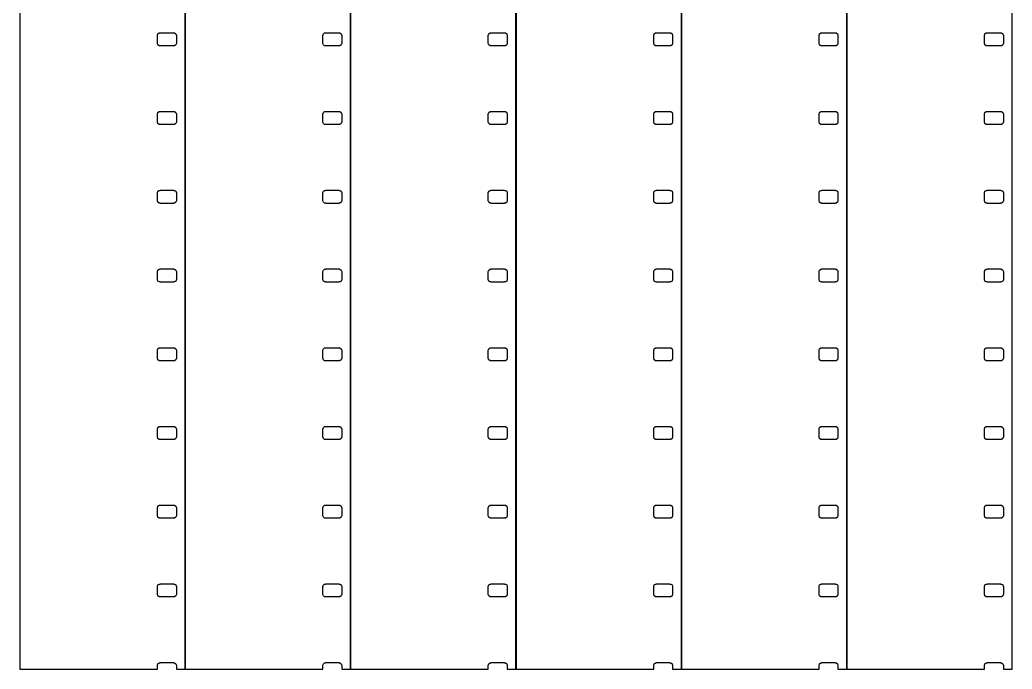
# Model space of a CAD drawing. Header units: metres. Extents: x -8 to 184, y -125 to 125.
# Drawn here: x -8 to 88, y -125.5 to -62.6 of the extents above; entities that cross this region are included whole.
import ezdxf

# ---------------------------------------------------------------- set-up
doc = ezdxf.new("R2010")
doc.units = ezdxf.units.M

msp = doc.modelspace()

# ---------------------------------------------------------------- linework, layer by layer
for p, q in [((-8, 125.482), (-8, -125.482)), ((8, -125.482), (8, 125.482)), ((8.00999, 125.482), (8.00999, -125.482)), ((24.01, -125.482), (24.01, 125.482)), ((24.02, 125.482), (24.02, -125.482)), ((40.02, -125.482), (40.02, 125.482)), ((40.03, 125.482), (40.03, -125.482)), ((56.03, -125.482), (56.03, 125.482)), ((56.04, 125.482), (56.04, -125.482)), ((72.04, -125.482), (72.04, 125.482)), ((72.05, 125.482), (72.05, -125.482)), ((88.05, -125.482), (88.05, 125.482)), ((5.321, -64.1375), (5.36874, -63.9906)), ((5.321, -64.9075), (5.321, -64.1375)), ((5.36874, -63.9906), (5.49374, -63.8997)), ((5.49374, -63.8997), (5.571, -63.8997)), ((5.571, -63.8997), (5.571, -63.8875)), ((5.571, -63.8875), (6.89999, -63.8875)), ((6.89999, -63.8875), (6.89999, -63.8997)), ((6.89999, -63.8997), (6.97725, -63.8997)), ((6.97725, -63.8997), (7.10225, -63.9906)), ((7.10225, -63.9906), (7.14999, -64.1375)), ((7.14999, -64.1375), (7.14999, -64.9075)), ((21.331, -64.1375), (21.3787, -63.9906)), ((21.331, -64.9075), (21.331, -64.1375)), ((21.3787, -63.9906), (21.5037, -63.8997)), ((21.5037, -63.8997), (21.581, -63.8997)), ((21.581, -63.8997), (21.581, -63.8875)), ((21.581, -63.8875), (22.91, -63.8875)), ((22.91, -63.8875), (22.91, -63.8997)), ((22.91, -63.8997), (22.9872, -63.8997)), ((22.9872, -63.8997), (23.1122, -63.9906)), ((23.1122, -63.9906), (23.16, -64.1375)), ((23.16, -64.1375), (23.16, -64.9075)), ((37.341, -64.1375), (37.3887, -63.9906)), ((37.341, -64.9075), (37.341, -64.1375)), ((37.3887, -63.9906), (37.5137, -63.8997)), ((37.5137, -63.8997), (37.591, -63.8997)), ((37.591, -63.8997), (37.591, -63.8875)), ((37.591, -63.8875), (38.92, -63.8875)), ((38.92, -63.8875), (38.92, -63.8997)), ((38.92, -63.8997), (38.9973, -63.8997)), ((38.9973, -63.8997), (39.1223, -63.9906)), ((39.1223, -63.9906), (39.17, -64.1375)), ((39.17, -64.1375), (39.17, -64.9075)), ((53.351, -64.1375), (53.3987, -63.9906)), ((53.351, -64.9075), (53.351, -64.1375)), ((53.3987, -63.9906), (53.5237, -63.8997)), ((53.5237, -63.8997), (53.601, -63.8997)), ((53.601, -63.8997), (53.601, -63.8875)), ((53.601, -63.8875), (54.93, -63.8875)), ((54.93, -63.8875), (54.93, -63.8997)), ((54.93, -63.8997), (55.0072, -63.8997)), ((55.0072, -63.8997), (55.1322, -63.9906)), ((55.1322, -63.9906), (55.18, -64.1375)), ((55.18, -64.1375), (55.18, -64.9075)), ((69.361, -64.1375), (69.4087, -63.9906)), ((69.361, -64.9075), (69.361, -64.1375)), ((69.4087, -63.9906), (69.5337, -63.8997)), ((69.5337, -63.8997), (69.611, -63.8997)), ((69.611, -63.8997), (69.611, -63.8875)), ((69.611, -63.8875), (70.94, -63.8875)), ((70.94, -63.8875), (70.94, -63.8997)), ((70.94, -63.8997), (71.0172, -63.8997)), ((71.0172, -63.8997), (71.1422, -63.9906)), ((71.1422, -63.9906), (71.19, -64.1375)), ((71.19, -64.1375), (71.19, -64.9075)), ((85.371, -64.1375), (85.4187, -63.9906)), ((85.371, -64.9075), (85.371, -64.1375)), ((85.4187, -63.9906), (85.5437, -63.8997)), ((85.5437, -63.8997), (85.621, -63.8997)), ((85.621, -63.8997), (85.621, -63.8875)), ((85.621, -63.8875), (86.95, -63.8875)), ((86.95, -63.8875), (86.95, -63.8997)), ((86.95, -63.8997), (87.0273, -63.8997)), ((87.0273, -63.8997), (87.1523, -63.9906)), ((87.1523, -63.9906), (87.2, -64.1375)), ((87.2, -64.1375), (87.2, -64.9075)), ((5.36874, -65.0544), (5.321, -64.9075)), ((5.49374, -65.1453), (5.36874, -65.0544)), ((5.571, -65.1453), (5.49374, -65.1453)), ((5.571, -65.1575), (5.571, -65.1453)), ((6.89999, -65.1575), (5.571, -65.1575)), ((6.97725, -65.1453), (6.89999, -65.1453)), ((6.89999, -65.1453), (6.89999, -65.1575)), ((7.10225, -65.0544), (6.97725, -65.1453)), ((7.14999, -64.9075), (7.10225, -65.0544)), ((21.3787, -65.0544), (21.331, -64.9075)), ((21.5037, -65.1453), (21.3787, -65.0544)), ((21.581, -65.1453), (21.5037, -65.1453)), ((21.581, -65.1575), (21.581, -65.1453)), ((22.91, -65.1575), (21.581, -65.1575)), ((22.9872, -65.1453), (22.91, -65.1453)), ((22.91, -65.1453), (22.91, -65.1575)), ((23.1122, -65.0544), (22.9872, -65.1453)), ((23.16, -64.9075), (23.1122, -65.0544)), ((37.3887, -65.0544), (37.341, -64.9075)), ((37.5137, -65.1453), (37.3887, -65.0544)), ((37.591, -65.1453), (37.5137, -65.1453)), ((37.591, -65.1575), (37.591, -65.1453)), ((38.92, -65.1575), (37.591, -65.1575)), ((38.9973, -65.1453), (38.92, -65.1453)), ((38.92, -65.1453), (38.92, -65.1575)), ((39.1223, -65.0544), (38.9973, -65.1453)), ((39.17, -64.9075), (39.1223, -65.0544)), ((53.3987, -65.0544), (53.351, -64.9075)), ((53.5237, -65.1453), (53.3987, -65.0544)), ((53.601, -65.1453), (53.5237, -65.1453)), ((53.601, -65.1575), (53.601, -65.1453)), ((54.93, -65.1575), (53.601, -65.1575)), ((55.0072, -65.1453), (54.93, -65.1453)), ((54.93, -65.1453), (54.93, -65.1575)), ((55.1322, -65.0544), (55.0072, -65.1453)), ((55.18, -64.9075), (55.1322, -65.0544)), ((69.4087, -65.0544), (69.361, -64.9075)), ((69.5337, -65.1453), (69.4087, -65.0544)), ((69.611, -65.1453), (69.5337, -65.1453)), ((69.611, -65.1575), (69.611, -65.1453)), ((70.94, -65.1575), (69.611, -65.1575)), ((71.0172, -65.1453), (70.94, -65.1453)), ((70.94, -65.1453), (70.94, -65.1575)), ((71.1422, -65.0544), (71.0172, -65.1453)), ((71.19, -64.9075), (71.1422, -65.0544)), ((85.4187, -65.0544), (85.371, -64.9075)), ((85.5437, -65.1453), (85.4187, -65.0544)), ((85.621, -65.1453), (85.5437, -65.1453)), ((85.621, -65.1575), (85.621, -65.1453)), ((86.95, -65.1575), (85.621, -65.1575)), ((87.0273, -65.1453), (86.95, -65.1453)), ((86.95, -65.1453), (86.95, -65.1575)), ((87.1523, -65.0544), (87.0273, -65.1453)), ((87.2, -64.9075), (87.1523, -65.0544)), ((5.321, -71.7575), (5.36874, -71.6105)), ((5.321, -72.5275), (5.321, -71.7575)), ((5.36874, -71.6105), (5.49374, -71.5197)), ((5.49374, -71.5197), (5.571, -71.5197)), ((5.571, -71.5197), (5.571, -71.5075)), ((5.571, -71.5075), (6.89999, -71.5075)), ((6.89999, -71.5075), (6.89999, -71.5197)), ((6.89999, -71.5197), (6.97725, -71.5197)), ((6.97725, -71.5197), (7.10225, -71.6105)), ((7.10225, -71.6105), (7.14999, -71.7575)), ((7.14999, -71.7575), (7.14999, -72.5275)), ((21.331, -71.7575), (21.3787, -71.6105)), ((21.331, -72.5275), (21.331, -71.7575)), ((21.3787, -71.6105), (21.5037, -71.5197)), ((21.5037, -71.5197), (21.581, -71.5197)), ((21.581, -71.5197), (21.581, -71.5075)), ((21.581, -71.5075), (22.91, -71.5075)), ((22.91, -71.5075), (22.91, -71.5197)), ((22.91, -71.5197), (22.9872, -71.5197)), ((22.9872, -71.5197), (23.1122, -71.6105)), ((23.1122, -71.6105), (23.16, -71.7575)), ((23.16, -71.7575), (23.16, -72.5275)), ((37.341, -71.7575), (37.3887, -71.6105)), ((37.341, -72.5275), (37.341, -71.7575)), ((37.3887, -71.6105), (37.5137, -71.5197)), ((37.5137, -71.5197), (37.591, -71.5197)), ((37.591, -71.5197), (37.591, -71.5075)), ((37.591, -71.5075), (38.92, -71.5075)), ((38.92, -71.5075), (38.92, -71.5197)), ((38.92, -71.5197), (38.9973, -71.5197)), ((38.9973, -71.5197), (39.1223, -71.6105)), ((39.1223, -71.6105), (39.17, -71.7575)), ((39.17, -71.7575), (39.17, -72.5275)), ((53.351, -71.7575), (53.3987, -71.6105)), ((53.351, -72.5275), (53.351, -71.7575)), ((53.3987, -71.6105), (53.5237, -71.5197)), ((53.5237, -71.5197), (53.601, -71.5197)), ((53.601, -71.5197), (53.601, -71.5075)), ((53.601, -71.5075), (54.93, -71.5075)), ((54.93, -71.5075), (54.93, -71.5197)), ((54.93, -71.5197), (55.0072, -71.5197)), ((55.0072, -71.5197), (55.1322, -71.6105)), ((55.1322, -71.6105), (55.18, -71.7575)), ((55.18, -71.7575), (55.18, -72.5275)), ((69.361, -71.7575), (69.4087, -71.6105)), ((69.361, -72.5275), (69.361, -71.7575)), ((69.4087, -71.6105), (69.5337, -71.5197)), ((69.5337, -71.5197), (69.611, -71.5197)), ((69.611, -71.5197), (69.611, -71.5075)), ((69.611, -71.5075), (70.94, -71.5075)), ((70.94, -71.5075), (70.94, -71.5197)), ((70.94, -71.5197), (71.0172, -71.5197)), ((71.0172, -71.5197), (71.1422, -71.6105)), ((71.1422, -71.6105), (71.19, -71.7575)), ((71.19, -71.7575), (71.19, -72.5275)), ((85.371, -71.7575), (85.4187, -71.6105)), ((85.371, -72.5275), (85.371, -71.7575)), ((85.4187, -71.6105), (85.5437, -71.5197)), ((85.5437, -71.5197), (85.621, -71.5197)), ((85.621, -71.5197), (85.621, -71.5075)), ((85.621, -71.5075), (86.95, -71.5075)), ((86.95, -71.5075), (86.95, -71.5197)), ((86.95, -71.5197), (87.0273, -71.5197)), ((87.0273, -71.5197), (87.1523, -71.6105)), ((87.1523, -71.6105), (87.2, -71.7575)), ((87.2, -71.7575), (87.2, -72.5275)), ((5.36874, -72.6744), (5.321, -72.5275)), ((5.49374, -72.7653), (5.36874, -72.6744)), ((5.571, -72.7653), (5.49374, -72.7653)), ((5.571, -72.7775), (5.571, -72.7653)), ((6.89999, -72.7775), (5.571, -72.7775)), ((6.97725, -72.7653), (6.89999, -72.7653)), ((6.89999, -72.7653), (6.89999, -72.7775)), ((7.10225, -72.6744), (6.97725, -72.7653)), ((7.14999, -72.5275), (7.10225, -72.6744)), ((21.3787, -72.6744), (21.331, -72.5275)), ((21.5037, -72.7653), (21.3787, -72.6744)), ((21.581, -72.7653), (21.5037, -72.7653)), ((21.581, -72.7775), (21.581, -72.7653)), ((22.91, -72.7775), (21.581, -72.7775)), ((22.9872, -72.7653), (22.91, -72.7653)), ((22.91, -72.7653), (22.91, -72.7775)), ((23.1122, -72.6744), (22.9872, -72.7653)), ((23.16, -72.5275), (23.1122, -72.6744)), ((37.3887, -72.6744), (37.341, -72.5275)), ((37.5137, -72.7653), (37.3887, -72.6744)), ((37.591, -72.7653), (37.5137, -72.7653)), ((37.591, -72.7775), (37.591, -72.7653)), ((38.92, -72.7775), (37.591, -72.7775)), ((38.9973, -72.7653), (38.92, -72.7653)), ((38.92, -72.7653), (38.92, -72.7775)), ((39.1223, -72.6744), (38.9973, -72.7653)), ((39.17, -72.5275), (39.1223, -72.6744)), ((53.3987, -72.6744), (53.351, -72.5275)), ((53.5237, -72.7653), (53.3987, -72.6744)), ((53.601, -72.7653), (53.5237, -72.7653)), ((53.601, -72.7775), (53.601, -72.7653)), ((54.93, -72.7775), (53.601, -72.7775)), ((55.0072, -72.7653), (54.93, -72.7653)), ((54.93, -72.7653), (54.93, -72.7775)), ((55.1322, -72.6744), (55.0072, -72.7653)), ((55.18, -72.5275), (55.1322, -72.6744)), ((69.4087, -72.6744), (69.361, -72.5275)), ((69.5337, -72.7653), (69.4087, -72.6744)), ((69.611, -72.7653), (69.5337, -72.7653)), ((69.611, -72.7775), (69.611, -72.7653)), ((70.94, -72.7775), (69.611, -72.7775)), ((71.0172, -72.7653), (70.94, -72.7653)), ((70.94, -72.7653), (70.94, -72.7775)), ((71.1422, -72.6744), (71.0172, -72.7653)), ((71.19, -72.5275), (71.1422, -72.6744)), ((85.4187, -72.6744), (85.371, -72.5275)), ((85.5437, -72.7653), (85.4187, -72.6744)), ((85.621, -72.7653), (85.5437, -72.7653)), ((85.621, -72.7775), (85.621, -72.7653)), ((86.95, -72.7775), (85.621, -72.7775)), ((87.0273, -72.7653), (86.95, -72.7653)), ((86.95, -72.7653), (86.95, -72.7775)), ((87.1523, -72.6744), (87.0273, -72.7653)), ((87.2, -72.5275), (87.1523, -72.6744)), ((5.321, -79.3775), (5.36874, -79.2305)), ((5.321, -80.1475), (5.321, -79.3775)), ((5.36874, -79.2305), (5.49374, -79.1397)), ((5.49374, -79.1397), (5.571, -79.1397)), ((5.571, -79.1397), (5.571, -79.1275)), ((5.571, -79.1275), (6.89999, -79.1275)), ((6.89999, -79.1275), (6.89999, -79.1397)), ((6.89999, -79.1397), (6.97725, -79.1397)), ((6.97725, -79.1397), (7.10225, -79.2305)), ((7.10225, -79.2305), (7.14999, -79.3775)), ((7.14999, -79.3775), (7.14999, -80.1475)), ((21.331, -79.3775), (21.3787, -79.2305)), ((21.331, -80.1475), (21.331, -79.3775)), ((21.3787, -79.2305), (21.5037, -79.1397)), ((21.5037, -79.1397), (21.581, -79.1397)), ((21.581, -79.1397), (21.581, -79.1275)), ((21.581, -79.1275), (22.91, -79.1275)), ((22.91, -79.1275), (22.91, -79.1397)), ((22.91, -79.1397), (22.9872, -79.1397)), ((22.9872, -79.1397), (23.1122, -79.2305)), ((23.1122, -79.2305), (23.16, -79.3775)), ((23.16, -79.3775), (23.16, -80.1475)), ((37.341, -79.3775), (37.3887, -79.2305)), ((37.341, -80.1475), (37.341, -79.3775)), ((37.3887, -79.2305), (37.5137, -79.1397)), ((37.5137, -79.1397), (37.591, -79.1397)), ((37.591, -79.1397), (37.591, -79.1275)), ((37.591, -79.1275), (38.92, -79.1275)), ((38.92, -79.1275), (38.92, -79.1397)), ((38.92, -79.1397), (38.9973, -79.1397)), ((38.9973, -79.1397), (39.1223, -79.2305)), ((39.1223, -79.2305), (39.17, -79.3775)), ((39.17, -79.3775), (39.17, -80.1475)), ((53.351, -79.3775), (53.3987, -79.2305)), ((53.351, -80.1475), (53.351, -79.3775)), ((53.3987, -79.2305), (53.5237, -79.1397)), ((53.5237, -79.1397), (53.601, -79.1397)), ((53.601, -79.1397), (53.601, -79.1275)), ((53.601, -79.1275), (54.93, -79.1275)), ((54.93, -79.1275), (54.93, -79.1397)), ((54.93, -79.1397), (55.0072, -79.1397)), ((55.0072, -79.1397), (55.1322, -79.2305)), ((55.1322, -79.2305), (55.18, -79.3775)), ((55.18, -79.3775), (55.18, -80.1475)), ((69.361, -79.3775), (69.4087, -79.2305)), ((69.361, -80.1475), (69.361, -79.3775)), ((69.4087, -79.2305), (69.5337, -79.1397)), ((69.5337, -79.1397), (69.611, -79.1397)), ((69.611, -79.1397), (69.611, -79.1275)), ((69.611, -79.1275), (70.94, -79.1275)), ((70.94, -79.1275), (70.94, -79.1397)), ((70.94, -79.1397), (71.0172, -79.1397)), ((71.0172, -79.1397), (71.1422, -79.2305)), ((71.1422, -79.2305), (71.19, -79.3775)), ((71.19, -79.3775), (71.19, -80.1475)), ((85.371, -79.3775), (85.4187, -79.2305)), ((85.371, -80.1475), (85.371, -79.3775)), ((85.4187, -79.2305), (85.5437, -79.1397)), ((85.5437, -79.1397), (85.621, -79.1397)), ((85.621, -79.1397), (85.621, -79.1275)), ((85.621, -79.1275), (86.95, -79.1275)), ((86.95, -79.1275), (86.95, -79.1397)), ((86.95, -79.1397), (87.0273, -79.1397)), ((87.0273, -79.1397), (87.1523, -79.2305)), ((87.1523, -79.2305), (87.2, -79.3775)), ((87.2, -79.3775), (87.2, -80.1475)), ((5.36874, -80.2944), (5.321, -80.1475)), ((5.49374, -80.3853), (5.36874, -80.2944)), ((5.571, -80.3853), (5.49374, -80.3853)), ((5.571, -80.3975), (5.571, -80.3853)), ((6.89999, -80.3975), (5.571, -80.3975)), ((6.97725, -80.3853), (6.89999, -80.3853)), ((6.89999, -80.3853), (6.89999, -80.3975)), ((7.10225, -80.2944), (6.97725, -80.3853)), ((7.14999, -80.1475), (7.10225, -80.2944)), ((21.3787, -80.2944), (21.331, -80.1475)), ((21.5037, -80.3853), (21.3787, -80.2944)), ((21.581, -80.3853), (21.5037, -80.3853)), ((21.581, -80.3975), (21.581, -80.3853)), ((22.91, -80.3975), (21.581, -80.3975)), ((22.9872, -80.3853), (22.91, -80.3853)), ((22.91, -80.3853), (22.91, -80.3975)), ((23.1122, -80.2944), (22.9872, -80.3853)), ((23.16, -80.1475), (23.1122, -80.2944)), ((37.3887, -80.2944), (37.341, -80.1475)), ((37.5137, -80.3853), (37.3887, -80.2944)), ((37.591, -80.3853), (37.5137, -80.3853)), ((37.591, -80.3975), (37.591, -80.3853)), ((38.92, -80.3975), (37.591, -80.3975)), ((38.9973, -80.3853), (38.92, -80.3853)), ((38.92, -80.3853), (38.92, -80.3975)), ((39.1223, -80.2944), (38.9973, -80.3853)), ((39.17, -80.1475), (39.1223, -80.2944)), ((53.3987, -80.2944), (53.351, -80.1475)), ((53.5237, -80.3853), (53.3987, -80.2944)), ((53.601, -80.3853), (53.5237, -80.3853)), ((53.601, -80.3975), (53.601, -80.3853)), ((54.93, -80.3975), (53.601, -80.3975)), ((55.0072, -80.3853), (54.93, -80.3853)), ((54.93, -80.3853), (54.93, -80.3975)), ((55.1322, -80.2944), (55.0072, -80.3853)), ((55.18, -80.1475), (55.1322, -80.2944)), ((69.4087, -80.2944), (69.361, -80.1475)), ((69.5337, -80.3853), (69.4087, -80.2944)), ((69.611, -80.3853), (69.5337, -80.3853)), ((69.611, -80.3975), (69.611, -80.3853)), ((70.94, -80.3975), (69.611, -80.3975)), ((71.0172, -80.3853), (70.94, -80.3853)), ((70.94, -80.3853), (70.94, -80.3975)), ((71.1422, -80.2944), (71.0172, -80.3853)), ((71.19, -80.1475), (71.1422, -80.2944)), ((85.4187, -80.2944), (85.371, -80.1475)), ((85.5437, -80.3853), (85.4187, -80.2944)), ((85.621, -80.3853), (85.5437, -80.3853)), ((85.621, -80.3975), (85.621, -80.3853)), ((86.95, -80.3975), (85.621, -80.3975)), ((87.0273, -80.3853), (86.95, -80.3853)), ((86.95, -80.3853), (86.95, -80.3975)), ((87.1523, -80.2944), (87.0273, -80.3853)), ((87.2, -80.1475), (87.1523, -80.2944)), ((5.321, -86.9975), (5.36874, -86.8506)), ((5.321, -87.7675), (5.321, -86.9975)), ((5.36874, -86.8506), (5.49374, -86.7597)), ((5.49374, -86.7597), (5.571, -86.7597)), ((5.571, -86.7597), (5.571, -86.7475)), ((5.571, -86.7475), (6.89999, -86.7475)), ((6.89999, -86.7475), (6.89999, -86.7597)), ((6.89999, -86.7597), (6.97725, -86.7597)), ((6.97725, -86.7597), (7.10225, -86.8506)), ((7.10225, -86.8506), (7.14999, -86.9975)), ((7.14999, -86.9975), (7.14999, -87.7675)), ((21.331, -86.9975), (21.3787, -86.8506)), ((21.331, -87.7675), (21.331, -86.9975)), ((21.3787, -86.8506), (21.5037, -86.7597)), ((21.5037, -86.7597), (21.581, -86.7597)), ((21.581, -86.7597), (21.581, -86.7475)), ((21.581, -86.7475), (22.91, -86.7475)), ((22.91, -86.7475), (22.91, -86.7597)), ((22.91, -86.7597), (22.9872, -86.7597)), ((22.9872, -86.7597), (23.1122, -86.8506)), ((23.1122, -86.8506), (23.16, -86.9975)), ((23.16, -86.9975), (23.16, -87.7675)), ((37.341, -86.9975), (37.3887, -86.8506)), ((37.341, -87.7675), (37.341, -86.9975)), ((37.3887, -86.8506), (37.5137, -86.7597)), ((37.5137, -86.7597), (37.591, -86.7597)), ((37.591, -86.7597), (37.591, -86.7475)), ((37.591, -86.7475), (38.92, -86.7475)), ((38.92, -86.7475), (38.92, -86.7597)), ((38.92, -86.7597), (38.9973, -86.7597)), ((38.9973, -86.7597), (39.1223, -86.8506)), ((39.1223, -86.8506), (39.17, -86.9975)), ((39.17, -86.9975), (39.17, -87.7675)), ((53.351, -86.9975), (53.3987, -86.8506)), ((53.351, -87.7675), (53.351, -86.9975)), ((53.3987, -86.8506), (53.5237, -86.7597)), ((53.5237, -86.7597), (53.601, -86.7597)), ((53.601, -86.7597), (53.601, -86.7475)), ((53.601, -86.7475), (54.93, -86.7475)), ((54.93, -86.7475), (54.93, -86.7597)), ((54.93, -86.7597), (55.0072, -86.7597)), ((55.0072, -86.7597), (55.1322, -86.8506)), ((55.1322, -86.8506), (55.18, -86.9975)), ((55.18, -86.9975), (55.18, -87.7675)), ((69.361, -86.9975), (69.4087, -86.8506)), ((69.361, -87.7675), (69.361, -86.9975)), ((69.4087, -86.8506), (69.5337, -86.7597)), ((69.5337, -86.7597), (69.611, -86.7597)), ((69.611, -86.7597), (69.611, -86.7475)), ((69.611, -86.7475), (70.94, -86.7475)), ((70.94, -86.7475), (70.94, -86.7597)), ((70.94, -86.7597), (71.0172, -86.7597)), ((71.0172, -86.7597), (71.1422, -86.8506)), ((71.1422, -86.8506), (71.19, -86.9975)), ((71.19, -86.9975), (71.19, -87.7675)), ((85.371, -86.9975), (85.4187, -86.8506)), ((85.371, -87.7675), (85.371, -86.9975)), ((85.4187, -86.8506), (85.5437, -86.7597)), ((85.5437, -86.7597), (85.621, -86.7597)), ((85.621, -86.7597), (85.621, -86.7475)), ((85.621, -86.7475), (86.95, -86.7475)), ((86.95, -86.7475), (86.95, -86.7597)), ((86.95, -86.7597), (87.0273, -86.7597)), ((87.0273, -86.7597), (87.1523, -86.8506)), ((87.1523, -86.8506), (87.2, -86.9975)), ((87.2, -86.9975), (87.2, -87.7675)), ((5.36874, -87.9144), (5.321, -87.7675)), ((5.49374, -88.0053), (5.36874, -87.9144)), ((5.571, -88.0053), (5.49374, -88.0053)), ((5.571, -88.0175), (5.571, -88.0053)), ((6.89999, -88.0175), (5.571, -88.0175)), ((6.97725, -88.0053), (6.89999, -88.0053)), ((6.89999, -88.0053), (6.89999, -88.0175)), ((7.10225, -87.9144), (6.97725, -88.0053)), ((7.14999, -87.7675), (7.10225, -87.9144)), ((21.3787, -87.9144), (21.331, -87.7675)), ((21.5037, -88.0053), (21.3787, -87.9144)), ((21.581, -88.0053), (21.5037, -88.0053)), ((21.581, -88.0175), (21.581, -88.0053)), ((22.91, -88.0175), (21.581, -88.0175)), ((22.9872, -88.0053), (22.91, -88.0053)), ((22.91, -88.0053), (22.91, -88.0175)), ((23.1122, -87.9144), (22.9872, -88.0053)), ((23.16, -87.7675), (23.1122, -87.9144)), ((37.3887, -87.9144), (37.341, -87.7675)), ((37.5137, -88.0053), (37.3887, -87.9144)), ((37.591, -88.0053), (37.5137, -88.0053)), ((37.591, -88.0175), (37.591, -88.0053)), ((38.92, -88.0175), (37.591, -88.0175)), ((38.9973, -88.0053), (38.92, -88.0053)), ((38.92, -88.0053), (38.92, -88.0175)), ((39.1223, -87.9144), (38.9973, -88.0053)), ((39.17, -87.7675), (39.1223, -87.9144)), ((53.3987, -87.9144), (53.351, -87.7675)), ((53.5237, -88.0053), (53.3987, -87.9144)), ((53.601, -88.0053), (53.5237, -88.0053)), ((53.601, -88.0175), (53.601, -88.0053)), ((54.93, -88.0175), (53.601, -88.0175)), ((55.0072, -88.0053), (54.93, -88.0053)), ((54.93, -88.0053), (54.93, -88.0175)), ((55.1322, -87.9144), (55.0072, -88.0053)), ((55.18, -87.7675), (55.1322, -87.9144)), ((69.4087, -87.9144), (69.361, -87.7675)), ((69.5337, -88.0053), (69.4087, -87.9144)), ((69.611, -88.0053), (69.5337, -88.0053)), ((69.611, -88.0175), (69.611, -88.0053)), ((70.94, -88.0175), (69.611, -88.0175)), ((71.0172, -88.0053), (70.94, -88.0053)), ((70.94, -88.0053), (70.94, -88.0175)), ((71.1422, -87.9144), (71.0172, -88.0053)), ((71.19, -87.7675), (71.1422, -87.9144)), ((85.4187, -87.9144), (85.371, -87.7675)), ((85.5437, -88.0053), (85.4187, -87.9144)), ((85.621, -88.0053), (85.5437, -88.0053)), ((85.621, -88.0175), (85.621, -88.0053)), ((86.95, -88.0175), (85.621, -88.0175)), ((87.0273, -88.0053), (86.95, -88.0053)), ((86.95, -88.0053), (86.95, -88.0175)), ((87.1523, -87.9144), (87.0273, -88.0053)), ((87.2, -87.7675), (87.1523, -87.9144)), ((5.321, -94.6175), (5.36874, -94.4706)), ((5.321, -95.3875), (5.321, -94.6175)), ((5.36874, -94.4706), (5.49374, -94.3797)), ((5.49374, -94.3797), (5.571, -94.3797)), ((5.571, -94.3797), (5.571, -94.3675)), ((5.571, -94.3675), (6.89999, -94.3675)), ((6.89999, -94.3675), (6.89999, -94.3797)), ((6.89999, -94.3797), (6.97725, -94.3797)), ((6.97725, -94.3797), (7.10225, -94.4706)), ((7.10225, -94.4706), (7.14999, -94.6175)), ((7.14999, -94.6175), (7.14999, -95.3875)), ((21.331, -94.6175), (21.3787, -94.4706)), ((21.331, -95.3875), (21.331, -94.6175)), ((21.3787, -94.4706), (21.5037, -94.3797)), ((21.5037, -94.3797), (21.581, -94.3797)), ((21.581, -94.3797), (21.581, -94.3675)), ((21.581, -94.3675), (22.91, -94.3675)), ((22.91, -94.3675), (22.91, -94.3797)), ((22.91, -94.3797), (22.9872, -94.3797)), ((22.9872, -94.3797), (23.1122, -94.4706)), ((23.1122, -94.4706), (23.16, -94.6175)), ((23.16, -94.6175), (23.16, -95.3875)), ((37.341, -94.6175), (37.3887, -94.4706)), ((37.341, -95.3875), (37.341, -94.6175)), ((37.3887, -94.4706), (37.5137, -94.3797)), ((37.5137, -94.3797), (37.591, -94.3797)), ((37.591, -94.3797), (37.591, -94.3675)), ((37.591, -94.3675), (38.92, -94.3675)), ((38.92, -94.3675), (38.92, -94.3797)), ((38.92, -94.3797), (38.9973, -94.3797)), ((38.9973, -94.3797), (39.1223, -94.4706)), ((39.1223, -94.4706), (39.17, -94.6175)), ((39.17, -94.6175), (39.17, -95.3875)), ((53.351, -94.6175), (53.3987, -94.4706)), ((53.351, -95.3875), (53.351, -94.6175)), ((53.3987, -94.4706), (53.5237, -94.3797)), ((53.5237, -94.3797), (53.601, -94.3797)), ((53.601, -94.3797), (53.601, -94.3675)), ((53.601, -94.3675), (54.93, -94.3675)), ((54.93, -94.3675), (54.93, -94.3797)), ((54.93, -94.3797), (55.0072, -94.3797)), ((55.0072, -94.3797), (55.1322, -94.4706)), ((55.1322, -94.4706), (55.18, -94.6175)), ((55.18, -94.6175), (55.18, -95.3875)), ((69.361, -94.6175), (69.4087, -94.4706)), ((69.361, -95.3875), (69.361, -94.6175)), ((69.4087, -94.4706), (69.5337, -94.3797)), ((69.5337, -94.3797), (69.611, -94.3797)), ((69.611, -94.3797), (69.611, -94.3675)), ((69.611, -94.3675), (70.94, -94.3675)), ((70.94, -94.3675), (70.94, -94.3797)), ((70.94, -94.3797), (71.0172, -94.3797)), ((71.0172, -94.3797), (71.1422, -94.4706)), ((71.1422, -94.4706), (71.19, -94.6175)), ((71.19, -94.6175), (71.19, -95.3875)), ((85.371, -94.6175), (85.4187, -94.4706)), ((85.371, -95.3875), (85.371, -94.6175)), ((85.4187, -94.4706), (85.5437, -94.3797)), ((85.5437, -94.3797), (85.621, -94.3797)), ((85.621, -94.3797), (85.621, -94.3675)), ((85.621, -94.3675), (86.95, -94.3675)), ((86.95, -94.3675), (86.95, -94.3797)), ((86.95, -94.3797), (87.0273, -94.3797)), ((87.0273, -94.3797), (87.1523, -94.4706)), ((87.1523, -94.4706), (87.2, -94.6175)), ((87.2, -94.6175), (87.2, -95.3875)), ((5.36874, -95.5344), (5.321, -95.3875)), ((5.49374, -95.6253), (5.36874, -95.5344)), ((5.571, -95.6253), (5.49374, -95.6253)), ((5.571, -95.6375), (5.571, -95.6253)), ((6.89999, -95.6375), (5.571, -95.6375)), ((6.97725, -95.6253), (6.89999, -95.6253)), ((6.89999, -95.6253), (6.89999, -95.6375)), ((7.10225, -95.5344), (6.97725, -95.6253)), ((7.14999, -95.3875), (7.10225, -95.5344)), ((21.3787, -95.5344), (21.331, -95.3875)), ((21.5037, -95.6253), (21.3787, -95.5344)), ((21.581, -95.6253), (21.5037, -95.6253)), ((21.581, -95.6375), (21.581, -95.6253)), ((22.91, -95.6375), (21.581, -95.6375)), ((22.9872, -95.6253), (22.91, -95.6253)), ((22.91, -95.6253), (22.91, -95.6375)), ((23.1122, -95.5344), (22.9872, -95.6253)), ((23.16, -95.3875), (23.1122, -95.5344)), ((37.3887, -95.5344), (37.341, -95.3875)), ((37.5137, -95.6253), (37.3887, -95.5344)), ((37.591, -95.6253), (37.5137, -95.6253)), ((37.591, -95.6375), (37.591, -95.6253)), ((38.92, -95.6375), (37.591, -95.6375)), ((38.9973, -95.6253), (38.92, -95.6253)), ((38.92, -95.6253), (38.92, -95.6375)), ((39.1223, -95.5344), (38.9973, -95.6253)), ((39.17, -95.3875), (39.1223, -95.5344)), ((53.3987, -95.5344), (53.351, -95.3875)), ((53.5237, -95.6253), (53.3987, -95.5344)), ((53.601, -95.6253), (53.5237, -95.6253)), ((53.601, -95.6375), (53.601, -95.6253)), ((54.93, -95.6375), (53.601, -95.6375)), ((55.0072, -95.6253), (54.93, -95.6253)), ((54.93, -95.6253), (54.93, -95.6375)), ((55.1322, -95.5344), (55.0072, -95.6253)), ((55.18, -95.3875), (55.1322, -95.5344)), ((69.4087, -95.5344), (69.361, -95.3875)), ((69.5337, -95.6253), (69.4087, -95.5344)), ((69.611, -95.6253), (69.5337, -95.6253)), ((69.611, -95.6375), (69.611, -95.6253)), ((70.94, -95.6375), (69.611, -95.6375)), ((71.0172, -95.6253), (70.94, -95.6253)), ((70.94, -95.6253), (70.94, -95.6375)), ((71.1422, -95.5344), (71.0172, -95.6253)), ((71.19, -95.3875), (71.1422, -95.5344)), ((85.4187, -95.5344), (85.371, -95.3875)), ((85.5437, -95.6253), (85.4187, -95.5344)), ((85.621, -95.6253), (85.5437, -95.6253)), ((85.621, -95.6375), (85.621, -95.6253)), ((86.95, -95.6375), (85.621, -95.6375)), ((87.0273, -95.6253), (86.95, -95.6253)), ((86.95, -95.6253), (86.95, -95.6375)), ((87.1523, -95.5344), (87.0273, -95.6253)), ((87.2, -95.3875), (87.1523, -95.5344)), ((5.321, -102.238), (5.36874, -102.091)), ((5.321, -103.007), (5.321, -102.238)), ((5.36874, -102.091), (5.49374, -102)), ((5.49374, -102), (5.571, -102)), ((5.571, -102), (5.571, -101.988)), ((5.571, -101.988), (6.89999, -101.988)), ((6.89999, -101.988), (6.89999, -102)), ((6.89999, -102), (6.97725, -102)), ((6.97725, -102), (7.10225, -102.091)), ((7.10225, -102.091), (7.14999, -102.238)), ((7.14999, -102.238), (7.14999, -103.007)), ((21.331, -102.238), (21.3787, -102.091)), ((21.331, -103.007), (21.331, -102.238)), ((21.3787, -102.091), (21.5037, -102)), ((21.5037, -102), (21.581, -102)), ((21.581, -102), (21.581, -101.988)), ((21.581, -101.988), (22.91, -101.988)), ((22.91, -101.988), (22.91, -102)), ((22.91, -102), (22.9872, -102)), ((22.9872, -102), (23.1122, -102.091)), ((23.1122, -102.091), (23.16, -102.238)), ((23.16, -102.238), (23.16, -103.007)), ((37.341, -102.238), (37.3887, -102.091)), ((37.341, -103.007), (37.341, -102.238)), ((37.3887, -102.091), (37.5137, -102)), ((37.5137, -102), (37.591, -102)), ((37.591, -102), (37.591, -101.988)), ((37.591, -101.988), (38.92, -101.988)), ((38.92, -101.988), (38.92, -102)), ((38.92, -102), (38.9973, -102)), ((38.9973, -102), (39.1223, -102.091)), ((39.1223, -102.091), (39.17, -102.238)), ((39.17, -102.238), (39.17, -103.007)), ((53.351, -102.238), (53.3987, -102.091)), ((53.351, -103.007), (53.351, -102.238)), ((53.3987, -102.091), (53.5237, -102)), ((53.5237, -102), (53.601, -102)), ((53.601, -102), (53.601, -101.988)), ((53.601, -101.988), (54.93, -101.988)), ((54.93, -101.988), (54.93, -102)), ((54.93, -102), (55.0072, -102)), ((55.0072, -102), (55.1322, -102.091)), ((55.1322, -102.091), (55.18, -102.238)), ((55.18, -102.238), (55.18, -103.007)), ((69.361, -102.238), (69.4087, -102.091)), ((69.361, -103.007), (69.361, -102.238)), ((69.4087, -102.091), (69.5337, -102)), ((69.5337, -102), (69.611, -102)), ((69.611, -102), (69.611, -101.988)), ((69.611, -101.988), (70.94, -101.988)), ((70.94, -101.988), (70.94, -102)), ((70.94, -102), (71.0172, -102)), ((71.0172, -102), (71.1422, -102.091)), ((71.1422, -102.091), (71.19, -102.238)), ((71.19, -102.238), (71.19, -103.007)), ((85.371, -102.238), (85.4187, -102.091)), ((85.371, -103.007), (85.371, -102.238)), ((85.4187, -102.091), (85.5437, -102)), ((85.5437, -102), (85.621, -102)), ((85.621, -102), (85.621, -101.988)), ((85.621, -101.988), (86.95, -101.988)), ((86.95, -101.988), (86.95, -102)), ((86.95, -102), (87.0273, -102)), ((87.0273, -102), (87.1523, -102.091)), ((87.1523, -102.091), (87.2, -102.238)), ((87.2, -102.238), (87.2, -103.007)), ((5.36874, -103.154), (5.321, -103.007)), ((5.49374, -103.245), (5.36874, -103.154)), ((5.571, -103.245), (5.49374, -103.245)), ((5.571, -103.257), (5.571, -103.245)), ((6.89999, -103.257), (5.571, -103.257)), ((6.97725, -103.245), (6.89999, -103.245)), ((6.89999, -103.245), (6.89999, -103.257)), ((7.10225, -103.154), (6.97725, -103.245)), ((7.14999, -103.007), (7.10225, -103.154)), ((21.3787, -103.154), (21.331, -103.007)), ((21.5037, -103.245), (21.3787, -103.154)), ((21.581, -103.245), (21.5037, -103.245)), ((21.581, -103.257), (21.581, -103.245)), ((22.91, -103.257), (21.581, -103.257)), ((22.9872, -103.245), (22.91, -103.245)), ((22.91, -103.245), (22.91, -103.257)), ((23.1122, -103.154), (22.9872, -103.245)), ((23.16, -103.007), (23.1122, -103.154)), ((37.3887, -103.154), (37.341, -103.007)), ((37.5137, -103.245), (37.3887, -103.154)), ((37.591, -103.245), (37.5137, -103.245)), ((37.591, -103.257), (37.591, -103.245)), ((38.92, -103.257), (37.591, -103.257)), ((38.9973, -103.245), (38.92, -103.245)), ((38.92, -103.245), (38.92, -103.257)), ((39.1223, -103.154), (38.9973, -103.245)), ((39.17, -103.007), (39.1223, -103.154)), ((53.3987, -103.154), (53.351, -103.007)), ((53.5237, -103.245), (53.3987, -103.154)), ((53.601, -103.245), (53.5237, -103.245)), ((53.601, -103.257), (53.601, -103.245)), ((54.93, -103.257), (53.601, -103.257)), ((55.0072, -103.245), (54.93, -103.245)), ((54.93, -103.245), (54.93, -103.257)), ((55.1322, -103.154), (55.0072, -103.245)), ((55.18, -103.007), (55.1322, -103.154)), ((69.4087, -103.154), (69.361, -103.007)), ((69.5337, -103.245), (69.4087, -103.154)), ((69.611, -103.245), (69.5337, -103.245)), ((69.611, -103.257), (69.611, -103.245)), ((70.94, -103.257), (69.611, -103.257)), ((71.0172, -103.245), (70.94, -103.245)), ((70.94, -103.245), (70.94, -103.257)), ((71.1422, -103.154), (71.0172, -103.245)), ((71.19, -103.007), (71.1422, -103.154)), ((85.4187, -103.154), (85.371, -103.007)), ((85.5437, -103.245), (85.4187, -103.154)), ((85.621, -103.245), (85.5437, -103.245)), ((85.621, -103.257), (85.621, -103.245)), ((86.95, -103.257), (85.621, -103.257)), ((87.0273, -103.245), (86.95, -103.245)), ((86.95, -103.245), (86.95, -103.257)), ((87.1523, -103.154), (87.0273, -103.245)), ((87.2, -103.007), (87.1523, -103.154)), ((5.321, -109.857), (5.36874, -109.711)), ((5.321, -110.628), (5.321, -109.857)), ((5.36874, -109.711), (5.49374, -109.62)), ((5.49374, -109.62), (5.571, -109.62)), ((5.571, -109.62), (5.571, -109.607)), ((5.571, -109.607), (6.89999, -109.607)), ((6.89999, -109.607), (6.89999, -109.62)), ((6.89999, -109.62), (6.97725, -109.62)), ((6.97725, -109.62), (7.10225, -109.711)), ((7.10225, -109.711), (7.14999, -109.857)), ((7.14999, -109.857), (7.14999, -110.628)), ((21.331, -109.857), (21.3787, -109.711)), ((21.331, -110.628), (21.331, -109.857)), ((21.3787, -109.711), (21.5037, -109.62)), ((21.5037, -109.62), (21.581, -109.62)), ((21.581, -109.62), (21.581, -109.607)), ((21.581, -109.607), (22.91, -109.607)), ((22.91, -109.607), (22.91, -109.62)), ((22.91, -109.62), (22.9872, -109.62)), ((22.9872, -109.62), (23.1122, -109.711)), ((23.1122, -109.711), (23.16, -109.857)), ((23.16, -109.857), (23.16, -110.628)), ((37.341, -109.857), (37.3887, -109.711)), ((37.341, -110.628), (37.341, -109.857)), ((37.3887, -109.711), (37.5137, -109.62)), ((37.5137, -109.62), (37.591, -109.62)), ((37.591, -109.62), (37.591, -109.607)), ((37.591, -109.607), (38.92, -109.607)), ((38.92, -109.607), (38.92, -109.62)), ((38.92, -109.62), (38.9973, -109.62)), ((38.9973, -109.62), (39.1223, -109.711)), ((39.1223, -109.711), (39.17, -109.857)), ((39.17, -109.857), (39.17, -110.628)), ((53.351, -109.857), (53.3987, -109.711)), ((53.351, -110.628), (53.351, -109.857)), ((53.3987, -109.711), (53.5237, -109.62)), ((53.5237, -109.62), (53.601, -109.62)), ((53.601, -109.62), (53.601, -109.607)), ((53.601, -109.607), (54.93, -109.607)), ((54.93, -109.607), (54.93, -109.62)), ((54.93, -109.62), (55.0072, -109.62)), ((55.0072, -109.62), (55.1322, -109.711)), ((55.1322, -109.711), (55.18, -109.857)), ((55.18, -109.857), (55.18, -110.628)), ((69.361, -109.857), (69.4087, -109.711)), ((69.361, -110.628), (69.361, -109.857)), ((69.4087, -109.711), (69.5337, -109.62)), ((69.5337, -109.62), (69.611, -109.62)), ((69.611, -109.62), (69.611, -109.607)), ((69.611, -109.607), (70.94, -109.607)), ((70.94, -109.607), (70.94, -109.62)), ((70.94, -109.62), (71.0172, -109.62)), ((71.0172, -109.62), (71.1422, -109.711)), ((71.1422, -109.711), (71.19, -109.857)), ((71.19, -109.857), (71.19, -110.628)), ((85.371, -109.857), (85.4187, -109.711)), ((85.371, -110.628), (85.371, -109.857)), ((85.4187, -109.711), (85.5437, -109.62)), ((85.5437, -109.62), (85.621, -109.62)), ((85.621, -109.62), (85.621, -109.607)), ((85.621, -109.607), (86.95, -109.607)), ((86.95, -109.607), (86.95, -109.62)), ((86.95, -109.62), (87.0273, -109.62)), ((87.0273, -109.62), (87.1523, -109.711)), ((87.1523, -109.711), (87.2, -109.857)), ((87.2, -109.857), (87.2, -110.628)), ((5.36874, -110.774), (5.321, -110.628)), ((5.49374, -110.865), (5.36874, -110.774)), ((5.571, -110.865), (5.49374, -110.865)), ((5.571, -110.878), (5.571, -110.865)), ((6.89999, -110.878), (5.571, -110.878)), ((6.97725, -110.865), (6.89999, -110.865)), ((6.89999, -110.865), (6.89999, -110.878)), ((7.10225, -110.774), (6.97725, -110.865)), ((7.14999, -110.628), (7.10225, -110.774)), ((21.3787, -110.774), (21.331, -110.628)), ((21.5037, -110.865), (21.3787, -110.774)), ((21.581, -110.865), (21.5037, -110.865)), ((21.581, -110.878), (21.581, -110.865)), ((22.91, -110.878), (21.581, -110.878)), ((22.9872, -110.865), (22.91, -110.865)), ((22.91, -110.865), (22.91, -110.878)), ((23.1122, -110.774), (22.9872, -110.865)), ((23.16, -110.628), (23.1122, -110.774)), ((37.3887, -110.774), (37.341, -110.628)), ((37.5137, -110.865), (37.3887, -110.774)), ((37.591, -110.865), (37.5137, -110.865)), ((37.591, -110.878), (37.591, -110.865)), ((38.92, -110.878), (37.591, -110.878)), ((38.9973, -110.865), (38.92, -110.865)), ((38.92, -110.865), (38.92, -110.878)), ((39.1223, -110.774), (38.9973, -110.865)), ((39.17, -110.628), (39.1223, -110.774)), ((53.3987, -110.774), (53.351, -110.628)), ((53.5237, -110.865), (53.3987, -110.774)), ((53.601, -110.865), (53.5237, -110.865)), ((53.601, -110.878), (53.601, -110.865)), ((54.93, -110.878), (53.601, -110.878)), ((55.0072, -110.865), (54.93, -110.865)), ((54.93, -110.865), (54.93, -110.878)), ((55.1322, -110.774), (55.0072, -110.865)), ((55.18, -110.628), (55.1322, -110.774)), ((69.4087, -110.774), (69.361, -110.628)), ((69.5337, -110.865), (69.4087, -110.774)), ((69.611, -110.865), (69.5337, -110.865)), ((69.611, -110.878), (69.611, -110.865)), ((70.94, -110.878), (69.611, -110.878)), ((71.0172, -110.865), (70.94, -110.865)), ((70.94, -110.865), (70.94, -110.878)), ((71.1422, -110.774), (71.0172, -110.865)), ((71.19, -110.628), (71.1422, -110.774)), ((85.4187, -110.774), (85.371, -110.628)), ((85.5437, -110.865), (85.4187, -110.774)), ((85.621, -110.865), (85.5437, -110.865)), ((85.621, -110.878), (85.621, -110.865)), ((86.95, -110.878), (85.621, -110.878)), ((87.0273, -110.865), (86.95, -110.865)), ((86.95, -110.865), (86.95, -110.878)), ((87.1523, -110.774), (87.0273, -110.865)), ((87.2, -110.628), (87.1523, -110.774)), ((5.321, -117.477), (5.36874, -117.331)), ((5.321, -118.247), (5.321, -117.477)), ((5.36874, -117.331), (5.49374, -117.24)), ((5.49374, -117.24), (5.571, -117.24)), ((5.571, -117.24), (5.571, -117.227)), ((5.571, -117.227), (6.89999, -117.227)), ((6.89999, -117.227), (6.89999, -117.24)), ((6.89999, -117.24), (6.97725, -117.24)), ((6.97725, -117.24), (7.10225, -117.331)), ((7.10225, -117.331), (7.14999, -117.477)), ((7.14999, -117.477), (7.14999, -118.247)), ((21.331, -117.477), (21.3787, -117.331)), ((21.331, -118.247), (21.331, -117.477)), ((21.3787, -117.331), (21.5037, -117.24)), ((21.5037, -117.24), (21.581, -117.24)), ((21.581, -117.24), (21.581, -117.227)), ((21.581, -117.227), (22.91, -117.227)), ((22.91, -117.227), (22.91, -117.24)), ((22.91, -117.24), (22.9872, -117.24)), ((22.9872, -117.24), (23.1122, -117.331)), ((23.1122, -117.331), (23.16, -117.477)), ((23.16, -117.477), (23.16, -118.247)), ((37.341, -117.477), (37.3887, -117.331)), ((37.341, -118.247), (37.341, -117.477)), ((37.3887, -117.331), (37.5137, -117.24)), ((37.5137, -117.24), (37.591, -117.24)), ((37.591, -117.24), (37.591, -117.227)), ((37.591, -117.227), (38.92, -117.227)), ((38.92, -117.227), (38.92, -117.24)), ((38.92, -117.24), (38.9973, -117.24)), ((38.9973, -117.24), (39.1223, -117.331)), ((39.1223, -117.331), (39.17, -117.477)), ((39.17, -117.477), (39.17, -118.247)), ((53.351, -117.477), (53.3987, -117.331)), ((53.351, -118.247), (53.351, -117.477)), ((53.3987, -117.331), (53.5237, -117.24)), ((53.5237, -117.24), (53.601, -117.24)), ((53.601, -117.24), (53.601, -117.227)), ((53.601, -117.227), (54.93, -117.227)), ((54.93, -117.227), (54.93, -117.24)), ((54.93, -117.24), (55.0072, -117.24)), ((55.0072, -117.24), (55.1322, -117.331)), ((55.1322, -117.331), (55.18, -117.477)), ((55.18, -117.477), (55.18, -118.247)), ((69.361, -117.477), (69.4087, -117.331)), ((69.361, -118.247), (69.361, -117.477)), ((69.4087, -117.331), (69.5337, -117.24)), ((69.5337, -117.24), (69.611, -117.24)), ((69.611, -117.24), (69.611, -117.227)), ((69.611, -117.227), (70.94, -117.227)), ((70.94, -117.227), (70.94, -117.24)), ((70.94, -117.24), (71.0172, -117.24)), ((71.0172, -117.24), (71.1422, -117.331)), ((71.1422, -117.331), (71.19, -117.477)), ((71.19, -117.477), (71.19, -118.247)), ((85.371, -117.477), (85.4187, -117.331)), ((85.371, -118.247), (85.371, -117.477)), ((85.4187, -117.331), (85.5437, -117.24)), ((85.5437, -117.24), (85.621, -117.24)), ((85.621, -117.24), (85.621, -117.227)), ((85.621, -117.227), (86.95, -117.227)), ((86.95, -117.227), (86.95, -117.24)), ((86.95, -117.24), (87.0273, -117.24)), ((87.0273, -117.24), (87.1523, -117.331)), ((87.1523, -117.331), (87.2, -117.477)), ((87.2, -117.477), (87.2, -118.247)), ((5.36874, -118.394), (5.321, -118.247)), ((5.49374, -118.485), (5.36874, -118.394)), ((5.571, -118.485), (5.49374, -118.485)), ((5.571, -118.497), (5.571, -118.485)), ((6.89999, -118.497), (5.571, -118.497)), ((6.97725, -118.485), (6.89999, -118.485)), ((6.89999, -118.485), (6.89999, -118.497)), ((7.10225, -118.394), (6.97725, -118.485)), ((7.14999, -118.247), (7.10225, -118.394)), ((21.3787, -118.394), (21.331, -118.247)), ((21.5037, -118.485), (21.3787, -118.394)), ((21.581, -118.485), (21.5037, -118.485)), ((21.581, -118.497), (21.581, -118.485)), ((22.91, -118.497), (21.581, -118.497)), ((22.9872, -118.485), (22.91, -118.485)), ((22.91, -118.485), (22.91, -118.497)), ((23.1122, -118.394), (22.9872, -118.485)), ((23.16, -118.247), (23.1122, -118.394)), ((37.3887, -118.394), (37.341, -118.247)), ((37.5137, -118.485), (37.3887, -118.394)), ((37.591, -118.485), (37.5137, -118.485)), ((37.591, -118.497), (37.591, -118.485)), ((38.92, -118.497), (37.591, -118.497)), ((38.9973, -118.485), (38.92, -118.485)), ((38.92, -118.485), (38.92, -118.497)), ((39.1223, -118.394), (38.9973, -118.485)), ((39.17, -118.247), (39.1223, -118.394)), ((53.3987, -118.394), (53.351, -118.247)), ((53.5237, -118.485), (53.3987, -118.394)), ((53.601, -118.485), (53.5237, -118.485)), ((53.601, -118.497), (53.601, -118.485)), ((54.93, -118.497), (53.601, -118.497)), ((55.0072, -118.485), (54.93, -118.485)), ((54.93, -118.485), (54.93, -118.497)), ((55.1322, -118.394), (55.0072, -118.485)), ((55.18, -118.247), (55.1322, -118.394)), ((69.4087, -118.394), (69.361, -118.247)), ((69.5337, -118.485), (69.4087, -118.394)), ((69.611, -118.485), (69.5337, -118.485)), ((69.611, -118.497), (69.611, -118.485)), ((70.94, -118.497), (69.611, -118.497)), ((71.0172, -118.485), (70.94, -118.485)), ((70.94, -118.485), (70.94, -118.497)), ((71.1422, -118.394), (71.0172, -118.485)), ((71.19, -118.247), (71.1422, -118.394)), ((85.4187, -118.394), (85.371, -118.247)), ((85.5437, -118.485), (85.4187, -118.394)), ((85.621, -118.485), (85.5437, -118.485)), ((85.621, -118.497), (85.621, -118.485)), ((86.95, -118.497), (85.621, -118.497)), ((87.0273, -118.485), (86.95, -118.485)), ((86.95, -118.485), (86.95, -118.497)), ((87.1523, -118.394), (87.0273, -118.485)), ((87.2, -118.247), (87.1523, -118.394)), ((5.36874, -124.951), (5.49374, -124.86)), ((5.49374, -124.86), (5.571, -124.86)), ((5.571, -124.86), (5.571, -124.848)), ((5.571, -124.848), (6.89999, -124.848)), ((6.89999, -124.848), (6.89999, -124.86)), ((6.89999, -124.86), (6.97725, -124.86)), ((6.97725, -124.86), (7.10225, -124.951)), ((21.3787, -124.951), (21.5037, -124.86)), ((21.5037, -124.86), (21.581, -124.86)), ((21.581, -124.86), (21.581, -124.848)), ((21.581, -124.848), (22.91, -124.848)), ((22.91, -124.848), (22.91, -124.86)), ((22.91, -124.86), (22.9872, -124.86)), ((22.9872, -124.86), (23.1122, -124.951)), ((37.3887, -124.951), (37.5137, -124.86)), ((37.5137, -124.86), (37.591, -124.86)), ((37.591, -124.86), (37.591, -124.848)), ((37.591, -124.848), (38.92, -124.848)), ((38.92, -124.848), (38.92, -124.86)), ((38.92, -124.86), (38.9973, -124.86)), ((38.9973, -124.86), (39.1223, -124.951)), ((53.3987, -124.951), (53.5237, -124.86)), ((53.5237, -124.86), (53.601, -124.86)), ((53.601, -124.86), (53.601, -124.848)), ((53.601, -124.848), (54.93, -124.848)), ((54.93, -124.848), (54.93, -124.86)), ((54.93, -124.86), (55.0072, -124.86)), ((55.0072, -124.86), (55.1322, -124.951)), ((69.4087, -124.951), (69.5337, -124.86)), ((69.5337, -124.86), (69.611, -124.86)), ((69.611, -124.86), (69.611, -124.848)), ((69.611, -124.848), (70.94, -124.848)), ((70.94, -124.848), (70.94, -124.86)), ((70.94, -124.86), (71.0172, -124.86)), ((71.0172, -124.86), (71.1422, -124.951)), ((85.4187, -124.951), (85.5437, -124.86)), ((85.5437, -124.86), (85.621, -124.86)), ((85.621, -124.86), (85.621, -124.848)), ((85.621, -124.848), (86.95, -124.848)), ((86.95, -124.848), (86.95, -124.86)), ((86.95, -124.86), (87.0273, -124.86)), ((87.0273, -124.86), (87.1523, -124.951)), ((-8, -125.482), (5.321, -125.482)), ((5.321, -125.098), (5.36874, -124.951)), ((5.321, -125.482), (5.321, -125.098)), ((7.10225, -124.951), (7.14999, -125.098)), ((7.14999, -125.098), (7.14999, -125.482)), ((7.14999, -125.482), (8, -125.482)), ((8.00999, -125.482), (21.331, -125.482)), ((21.331, -125.098), (21.3787, -124.951)), ((21.331, -125.482), (21.331, -125.098)), ((23.1122, -124.951), (23.16, -125.098)), ((23.16, -125.098), (23.16, -125.482)), ((23.16, -125.482), (24.01, -125.482)), ((24.02, -125.482), (37.341, -125.482)), ((37.341, -125.098), (37.3887, -124.951)), ((37.341, -125.482), (37.341, -125.098)), ((39.1223, -124.951), (39.17, -125.098)), ((39.17, -125.098), (39.17, -125.482)), ((39.17, -125.482), (40.02, -125.482)), ((40.03, -125.482), (53.351, -125.482)), ((53.351, -125.098), (53.3987, -124.951)), ((53.351, -125.482), (53.351, -125.098)), ((55.1322, -124.951), (55.18, -125.098)), ((55.18, -125.098), (55.18, -125.482)), ((55.18, -125.482), (56.03, -125.482)), ((56.04, -125.482), (69.361, -125.482)), ((69.361, -125.098), (69.4087, -124.951)), ((69.361, -125.482), (69.361, -125.098)), ((71.1422, -124.951), (71.19, -125.098)), ((71.19, -125.098), (71.19, -125.482)), ((71.19, -125.482), (72.04, -125.482)), ((72.05, -125.482), (85.371, -125.482)), ((85.371, -125.098), (85.4187, -124.951)), ((85.371, -125.482), (85.371, -125.098)), ((87.1523, -124.951), (87.2, -125.098)), ((87.2, -125.098), (87.2, -125.482)), ((87.2, -125.482), (88.05, -125.482))]:
    msp.add_line(p, q)

doc.saveas('drawing.dxf')
